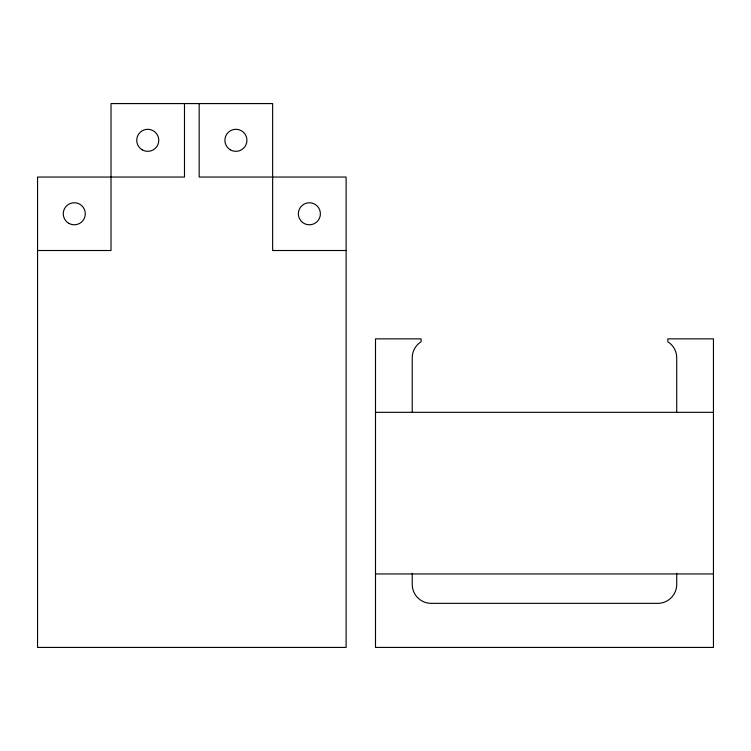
<?xml version="1.0" encoding="UTF-8"?>
<svg xmlns="http://www.w3.org/2000/svg" width="751" height="751" viewBox="0 0 751 751"><rect width="100%" height="100%" fill="white"/><g stroke="black" fill="none" stroke-linecap="round" stroke-linejoin="round"><path stroke-width="1.13" d="M37.55 250.515L111.017 250.515L111.017 103.582L272.641 103.582L272.641 250.515L346.117 250.515M375.5 412.327L713.45 412.327M375.5 573.952L713.45 573.952M676.717 412.327L676.717 357.223A18.972 18.972 0 0 0 669.385 342.832L667.864 341.799L667.864 338.861L713.45 338.861L713.45 647.418L375.5 647.418L375.5 338.861L421.086 338.861L421.086 341.799L419.565 342.832A18.972 18.972 0 0 0 412.233 357.223L412.233 412.327M676.717 573.295L676.717 584.973A18.972 18.972 0 0 1 658.345 603.344L430.605 603.344A18.972 18.972 0 0 1 412.233 584.973L412.233 573.295M199.175 103.582L199.175 177.048L346.117 177.048L346.117 647.418L37.55 647.418L37.55 177.048L184.483 177.048L184.483 103.582M68.773 223.319A11.021 11.021 0 0 0 85.304 213.782A11.021 11.021 0 0 0 68.773 204.234A11.021 11.021 0 0 0 68.773 223.319M142.239 149.853A11.021 11.021 0 0 0 158.771 140.315A11.021 11.021 0 0 0 142.239 130.768A11.021 11.021 0 0 0 142.239 149.853M230.397 149.853A11.021 11.021 0 0 0 246.929 140.315A11.021 11.021 0 0 0 230.397 130.768A11.021 11.021 0 0 0 230.397 149.853M301.583 221.573A11.021 11.021 0 0 0 320.02 216.635A11.021 11.021 0 0 0 306.53 203.136A11.021 11.021 0 0 0 301.583 221.573"/></g></svg>
